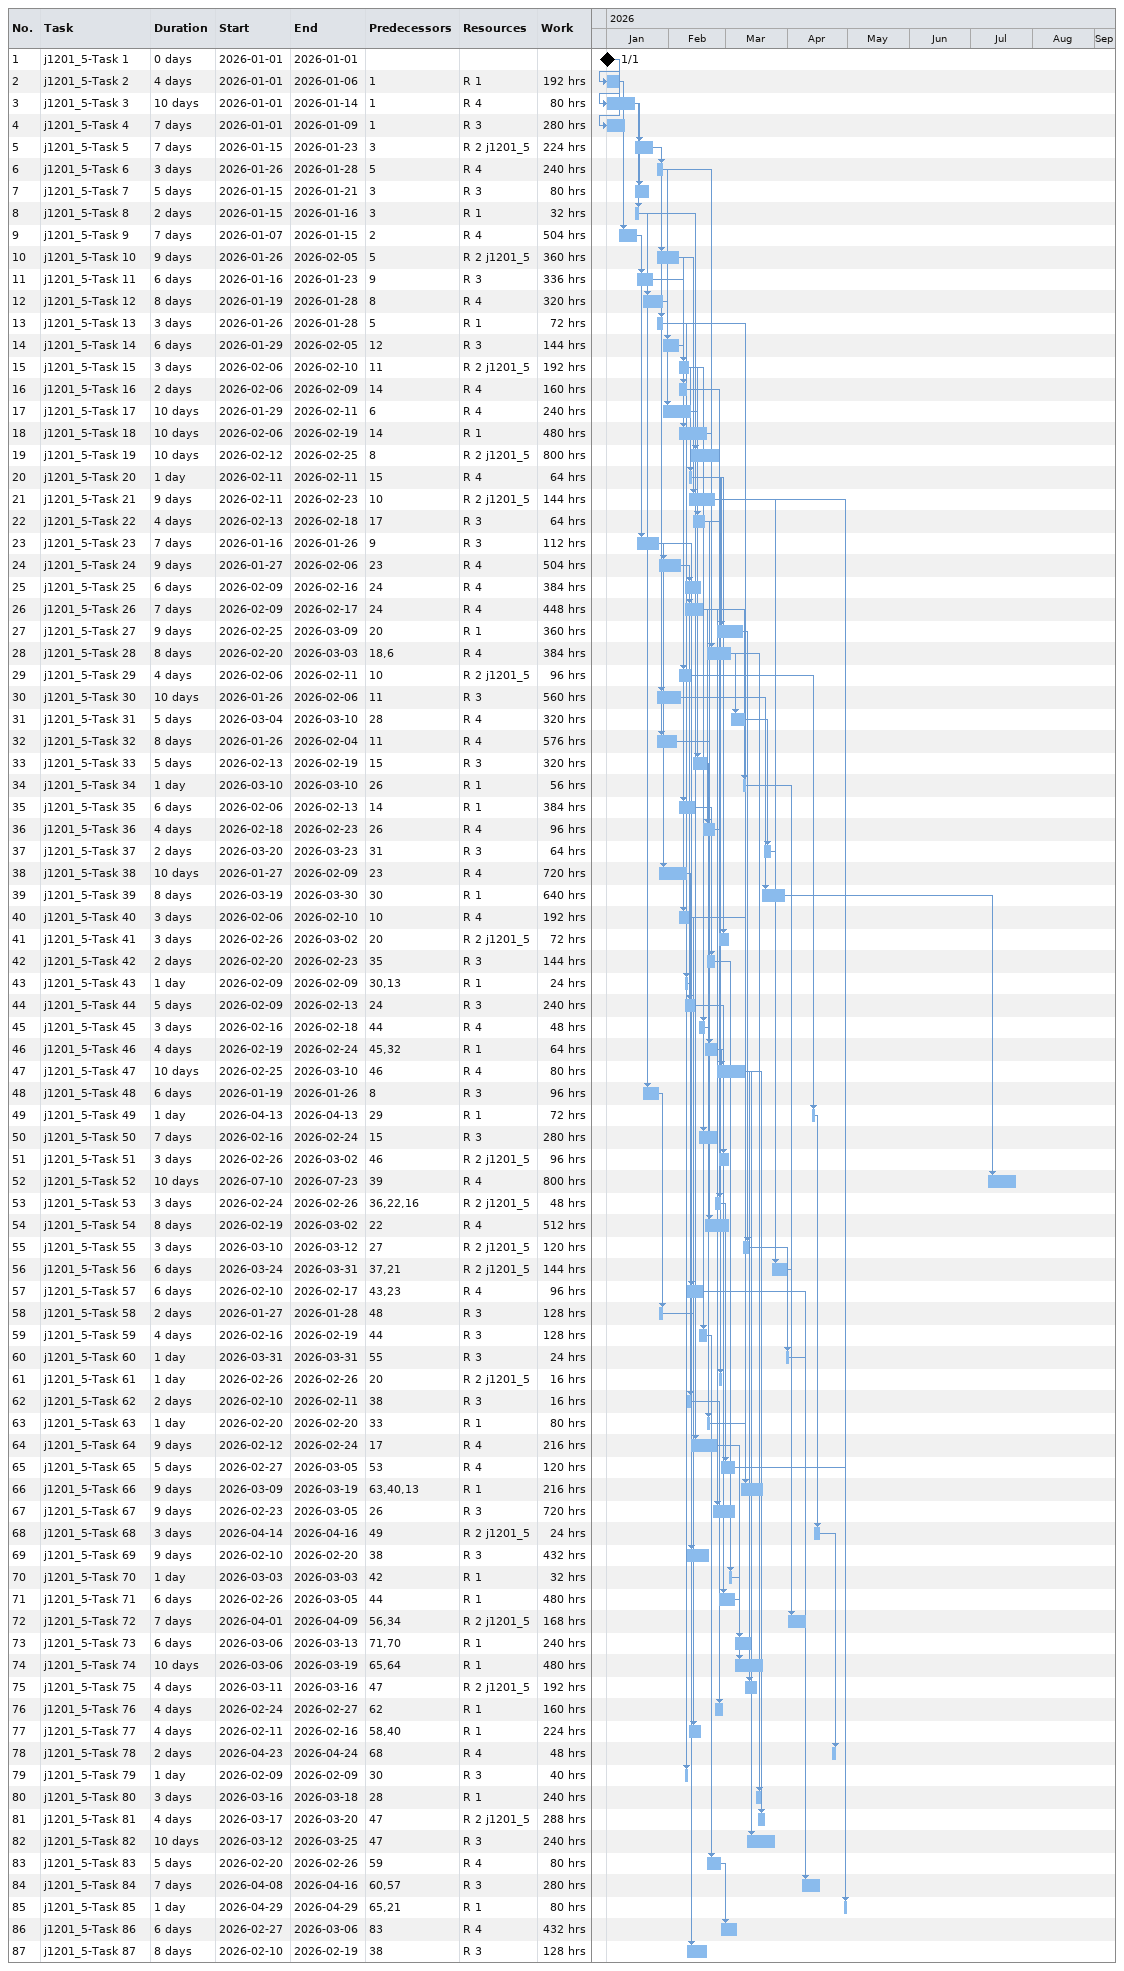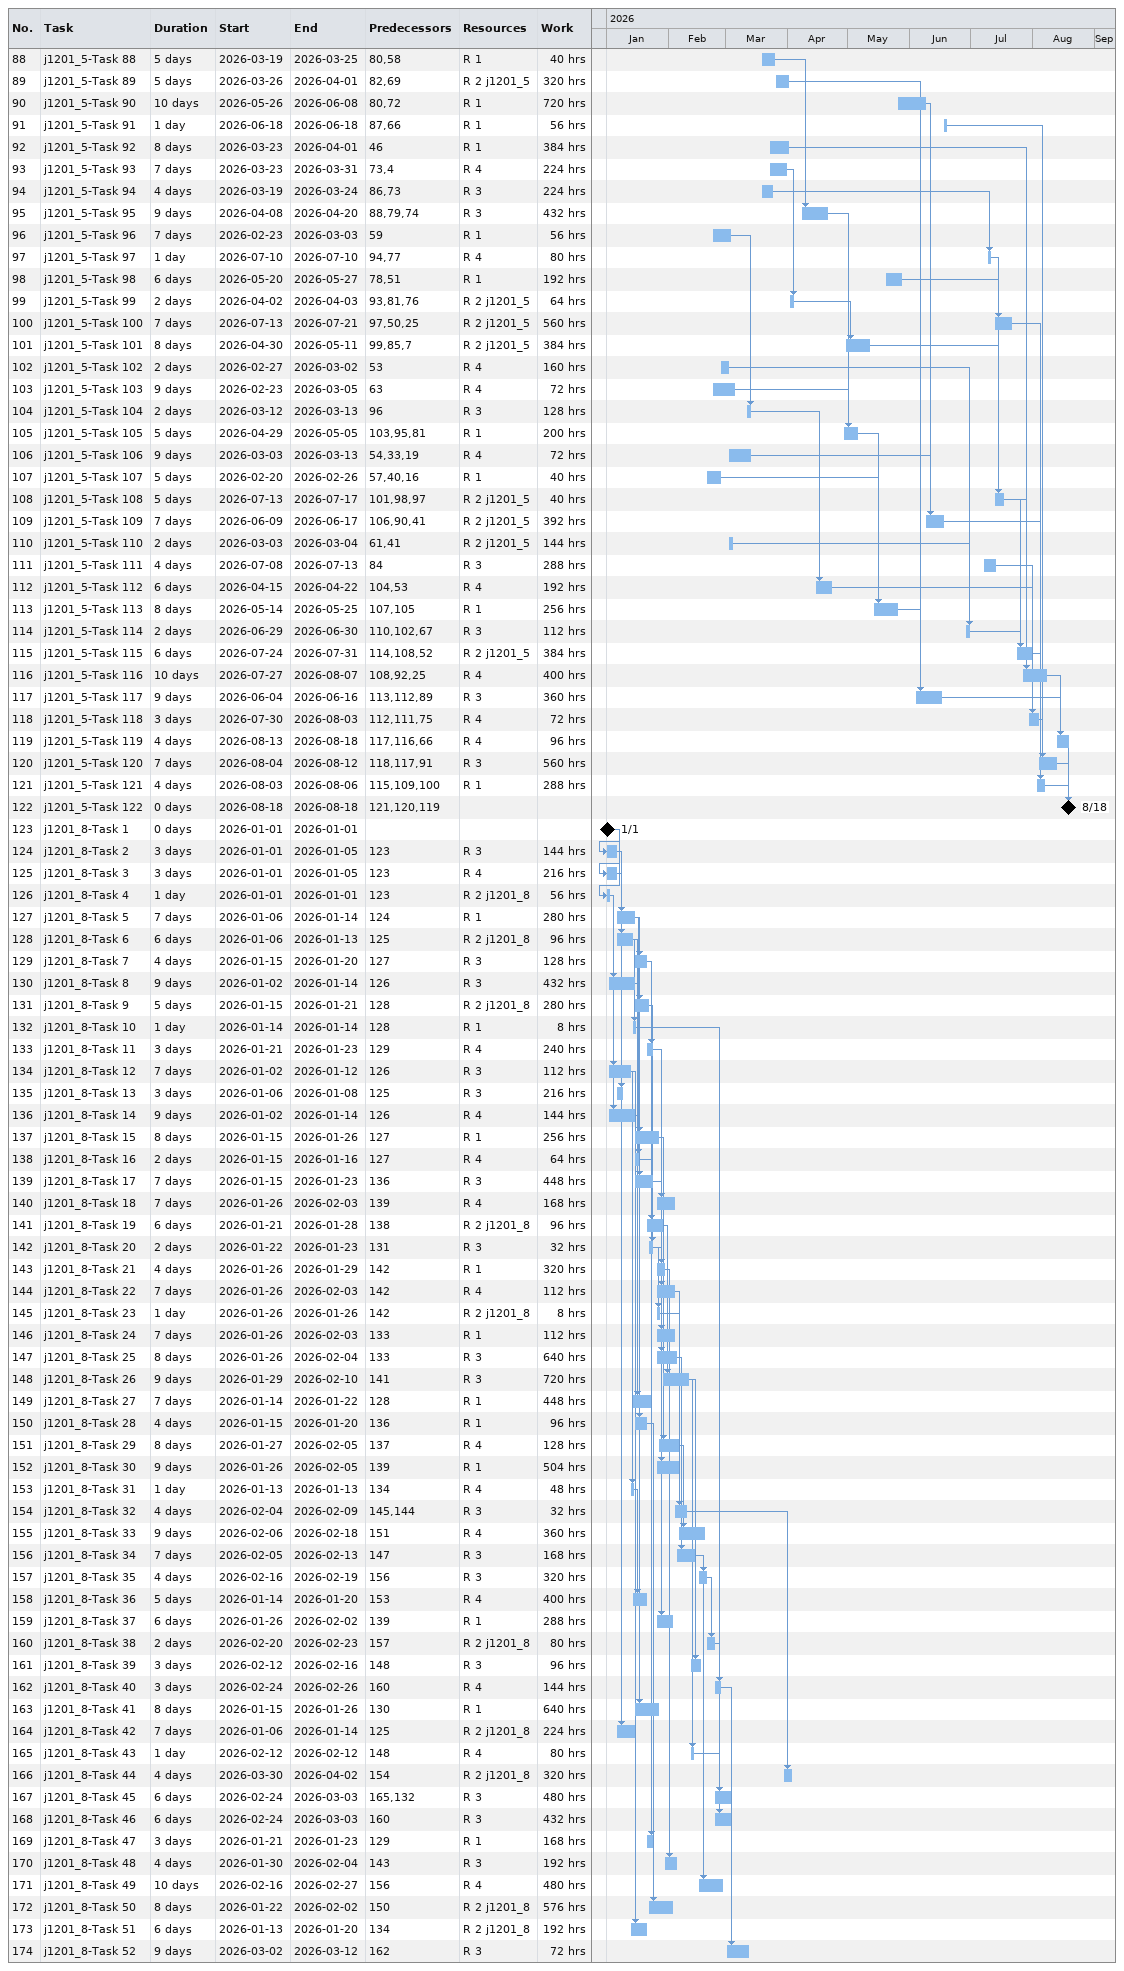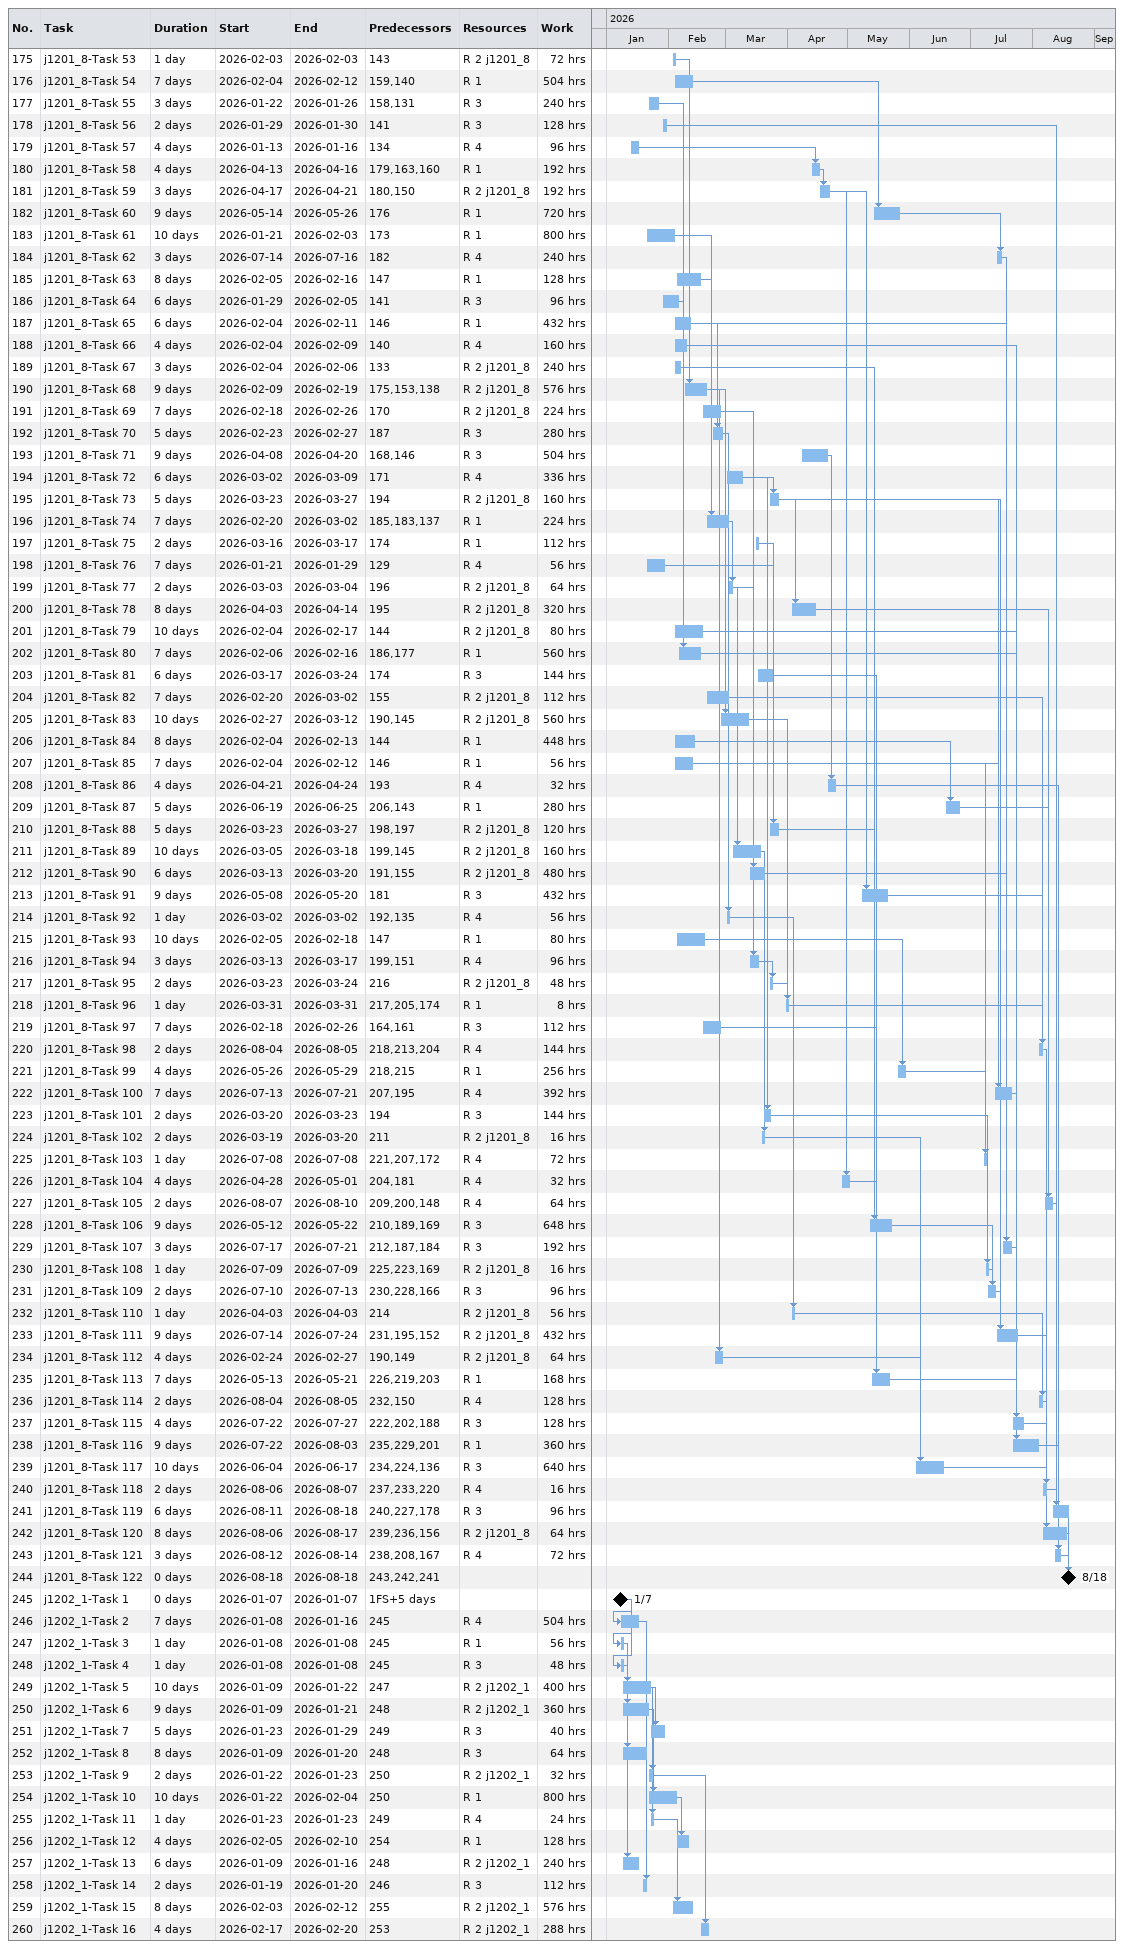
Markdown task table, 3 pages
| ID | Task | Duration | Start | Finish | Predecessors | Resources | Work (h) |
|---|---|---|---|---|---|---|---|
| 1 | j1201_5-Task 1 | 0d | 2026-01-01 | 2026-01-01 |  |  |  |
| 2 | j1201_5-Task 2 | 4d | 2026-01-01 | 2026-01-06 | 1 | R 1 | 192 |
| 3 | j1201_5-Task 3 | 10d | 2026-01-01 | 2026-01-14 | 1 | R 4 | 80 |
| 4 | j1201_5-Task 4 | 7d | 2026-01-01 | 2026-01-09 | 1 | R 3 | 280 |
| 5 | j1201_5-Task 5 | 7d | 2026-01-15 | 2026-01-23 | 3 | R 2 j1201_5 | 224 |
| 6 | j1201_5-Task 6 | 3d | 2026-01-26 | 2026-01-28 | 5 | R 4 | 240 |
| 7 | j1201_5-Task 7 | 5d | 2026-01-15 | 2026-01-21 | 3 | R 3 | 80 |
| 8 | j1201_5-Task 8 | 2d | 2026-01-15 | 2026-01-16 | 3 | R 1 | 32 |
| 9 | j1201_5-Task 9 | 7d | 2026-01-07 | 2026-01-15 | 2 | R 4 | 504 |
| 10 | j1201_5-Task 10 | 9d | 2026-01-26 | 2026-02-05 | 5 | R 2 j1201_5 | 360 |
| 11 | j1201_5-Task 11 | 6d | 2026-01-16 | 2026-01-23 | 9 | R 3 | 336 |
| 12 | j1201_5-Task 12 | 8d | 2026-01-19 | 2026-01-28 | 8 | R 4 | 320 |
| 13 | j1201_5-Task 13 | 3d | 2026-01-26 | 2026-01-28 | 5 | R 1 | 72 |
| 14 | j1201_5-Task 14 | 6d | 2026-01-29 | 2026-02-05 | 12 | R 3 | 144 |
| 15 | j1201_5-Task 15 | 3d | 2026-02-06 | 2026-02-10 | 11 | R 2 j1201_5 | 192 |
| 16 | j1201_5-Task 16 | 2d | 2026-02-06 | 2026-02-09 | 14 | R 4 | 160 |
| 17 | j1201_5-Task 17 | 10d | 2026-01-29 | 2026-02-11 | 6 | R 4 | 240 |
| 18 | j1201_5-Task 18 | 10d | 2026-02-06 | 2026-02-19 | 14 | R 1 | 480 |
| 19 | j1201_5-Task 19 | 10d | 2026-02-12 | 2026-02-25 | 8 | R 2 j1201_5 | 800 |
| 20 | j1201_5-Task 20 | 1d | 2026-02-11 | 2026-02-11 | 15 | R 4 | 64 |
| 21 | j1201_5-Task 21 | 9d | 2026-02-11 | 2026-02-23 | 10 | R 2 j1201_5 | 144 |
| 22 | j1201_5-Task 22 | 4d | 2026-02-13 | 2026-02-18 | 17 | R 3 | 64 |
| 23 | j1201_5-Task 23 | 7d | 2026-01-16 | 2026-01-26 | 9 | R 3 | 112 |
| 24 | j1201_5-Task 24 | 9d | 2026-01-27 | 2026-02-06 | 23 | R 4 | 504 |
| 25 | j1201_5-Task 25 | 6d | 2026-02-09 | 2026-02-16 | 24 | R 4 | 384 |
| 26 | j1201_5-Task 26 | 7d | 2026-02-09 | 2026-02-17 | 24 | R 4 | 448 |
| 27 | j1201_5-Task 27 | 9d | 2026-02-25 | 2026-03-09 | 20 | R 1 | 360 |
| 28 | j1201_5-Task 28 | 8d | 2026-02-20 | 2026-03-03 | 18, 6 | R 4 | 384 |
| 29 | j1201_5-Task 29 | 4d | 2026-02-06 | 2026-02-11 | 10 | R 2 j1201_5 | 96 |
| 30 | j1201_5-Task 30 | 10d | 2026-01-26 | 2026-02-06 | 11 | R 3 | 560 |
| 31 | j1201_5-Task 31 | 5d | 2026-03-04 | 2026-03-10 | 28 | R 4 | 320 |
| 32 | j1201_5-Task 32 | 8d | 2026-01-26 | 2026-02-04 | 11 | R 4 | 576 |
| 33 | j1201_5-Task 33 | 5d | 2026-02-13 | 2026-02-19 | 15 | R 3 | 320 |
| 34 | j1201_5-Task 34 | 1d | 2026-03-10 | 2026-03-10 | 26 | R 1 | 56 |
| 35 | j1201_5-Task 35 | 6d | 2026-02-06 | 2026-02-13 | 14 | R 1 | 384 |
| 36 | j1201_5-Task 36 | 4d | 2026-02-18 | 2026-02-23 | 26 | R 4 | 96 |
| 37 | j1201_5-Task 37 | 2d | 2026-03-20 | 2026-03-23 | 31 | R 3 | 64 |
| 38 | j1201_5-Task 38 | 10d | 2026-01-27 | 2026-02-09 | 23 | R 4 | 720 |
| 39 | j1201_5-Task 39 | 8d | 2026-03-19 | 2026-03-30 | 30 | R 1 | 640 |
| 40 | j1201_5-Task 40 | 3d | 2026-02-06 | 2026-02-10 | 10 | R 4 | 192 |
| 41 | j1201_5-Task 41 | 3d | 2026-02-26 | 2026-03-02 | 20 | R 2 j1201_5 | 72 |
| 42 | j1201_5-Task 42 | 2d | 2026-02-20 | 2026-02-23 | 35 | R 3 | 144 |
| 43 | j1201_5-Task 43 | 1d | 2026-02-09 | 2026-02-09 | 30, 13 | R 1 | 24 |
| 44 | j1201_5-Task 44 | 5d | 2026-02-09 | 2026-02-13 | 24 | R 3 | 240 |
| 45 | j1201_5-Task 45 | 3d | 2026-02-16 | 2026-02-18 | 44 | R 4 | 48 |
| 46 | j1201_5-Task 46 | 4d | 2026-02-19 | 2026-02-24 | 45, 32 | R 1 | 64 |
| 47 | j1201_5-Task 47 | 10d | 2026-02-25 | 2026-03-10 | 46 | R 4 | 80 |
| 48 | j1201_5-Task 48 | 6d | 2026-01-19 | 2026-01-26 | 8 | R 3 | 96 |
| 49 | j1201_5-Task 49 | 1d | 2026-04-13 | 2026-04-13 | 29 | R 1 | 72 |
| 50 | j1201_5-Task 50 | 7d | 2026-02-16 | 2026-02-24 | 15 | R 3 | 280 |
| 51 | j1201_5-Task 51 | 3d | 2026-02-26 | 2026-03-02 | 46 | R 2 j1201_5 | 96 |
| 52 | j1201_5-Task 52 | 10d | 2026-07-10 | 2026-07-23 | 39 | R 4 | 800 |
| 53 | j1201_5-Task 53 | 3d | 2026-02-24 | 2026-02-26 | 36, 22, 16 | R 2 j1201_5 | 48 |
| 54 | j1201_5-Task 54 | 8d | 2026-02-19 | 2026-03-02 | 22 | R 4 | 512 |
| 55 | j1201_5-Task 55 | 3d | 2026-03-10 | 2026-03-12 | 27 | R 2 j1201_5 | 120 |
| 56 | j1201_5-Task 56 | 6d | 2026-03-24 | 2026-03-31 | 37, 21 | R 2 j1201_5 | 144 |
| 57 | j1201_5-Task 57 | 6d | 2026-02-10 | 2026-02-17 | 43, 23 | R 4 | 96 |
| 58 | j1201_5-Task 58 | 2d | 2026-01-27 | 2026-01-28 | 48 | R 3 | 128 |
| 59 | j1201_5-Task 59 | 4d | 2026-02-16 | 2026-02-19 | 44 | R 3 | 128 |
| 60 | j1201_5-Task 60 | 1d | 2026-03-31 | 2026-03-31 | 55 | R 3 | 24 |
| 61 | j1201_5-Task 61 | 1d | 2026-02-26 | 2026-02-26 | 20 | R 2 j1201_5 | 16 |
| 62 | j1201_5-Task 62 | 2d | 2026-02-10 | 2026-02-11 | 38 | R 3 | 16 |
| 63 | j1201_5-Task 63 | 1d | 2026-02-20 | 2026-02-20 | 33 | R 1 | 80 |
| 64 | j1201_5-Task 64 | 9d | 2026-02-12 | 2026-02-24 | 17 | R 4 | 216 |
| 65 | j1201_5-Task 65 | 5d | 2026-02-27 | 2026-03-05 | 53 | R 4 | 120 |
| 66 | j1201_5-Task 66 | 9d | 2026-03-09 | 2026-03-19 | 63, 40, 13 | R 1 | 216 |
| 67 | j1201_5-Task 67 | 9d | 2026-02-23 | 2026-03-05 | 26 | R 3 | 720 |
| 68 | j1201_5-Task 68 | 3d | 2026-04-14 | 2026-04-16 | 49 | R 2 j1201_5 | 24 |
| 69 | j1201_5-Task 69 | 9d | 2026-02-10 | 2026-02-20 | 38 | R 3 | 432 |
| 70 | j1201_5-Task 70 | 1d | 2026-03-03 | 2026-03-03 | 42 | R 1 | 32 |
| 71 | j1201_5-Task 71 | 6d | 2026-02-26 | 2026-03-05 | 44 | R 1 | 480 |
| 72 | j1201_5-Task 72 | 7d | 2026-04-01 | 2026-04-09 | 56, 34 | R 2 j1201_5 | 168 |
| 73 | j1201_5-Task 73 | 6d | 2026-03-06 | 2026-03-13 | 71, 70 | R 1 | 240 |
| 74 | j1201_5-Task 74 | 10d | 2026-03-06 | 2026-03-19 | 65, 64 | R 1 | 480 |
| 75 | j1201_5-Task 75 | 4d | 2026-03-11 | 2026-03-16 | 47 | R 2 j1201_5 | 192 |
| 76 | j1201_5-Task 76 | 4d | 2026-02-24 | 2026-02-27 | 62 | R 1 | 160 |
| 77 | j1201_5-Task 77 | 4d | 2026-02-11 | 2026-02-16 | 58, 40 | R 1 | 224 |
| 78 | j1201_5-Task 78 | 2d | 2026-04-23 | 2026-04-24 | 68 | R 4 | 48 |
| 79 | j1201_5-Task 79 | 1d | 2026-02-09 | 2026-02-09 | 30 | R 3 | 40 |
| 80 | j1201_5-Task 80 | 3d | 2026-03-16 | 2026-03-18 | 28 | R 1 | 240 |
| 81 | j1201_5-Task 81 | 4d | 2026-03-17 | 2026-03-20 | 47 | R 2 j1201_5 | 288 |
| 82 | j1201_5-Task 82 | 10d | 2026-03-12 | 2026-03-25 | 47 | R 3 | 240 |
| 83 | j1201_5-Task 83 | 5d | 2026-02-20 | 2026-02-26 | 59 | R 4 | 80 |
| 84 | j1201_5-Task 84 | 7d | 2026-04-08 | 2026-04-16 | 60, 57 | R 3 | 280 |
| 85 | j1201_5-Task 85 | 1d | 2026-04-29 | 2026-04-29 | 65, 21 | R 1 | 80 |
| 86 | j1201_5-Task 86 | 6d | 2026-02-27 | 2026-03-06 | 83 | R 4 | 432 |
| 87 | j1201_5-Task 87 | 8d | 2026-02-10 | 2026-02-19 | 38 | R 3 | 128 |
| 88 | j1201_5-Task 88 | 5d | 2026-03-19 | 2026-03-25 | 80, 58 | R 1 | 40 |
| 89 | j1201_5-Task 89 | 5d | 2026-03-26 | 2026-04-01 | 82, 69 | R 2 j1201_5 | 320 |
| 90 | j1201_5-Task 90 | 10d | 2026-05-26 | 2026-06-08 | 80, 72 | R 1 | 720 |
| 91 | j1201_5-Task 91 | 1d | 2026-06-18 | 2026-06-18 | 87, 66 | R 1 | 56 |
| 92 | j1201_5-Task 92 | 8d | 2026-03-23 | 2026-04-01 | 46 | R 1 | 384 |
| 93 | j1201_5-Task 93 | 7d | 2026-03-23 | 2026-03-31 | 73, 4 | R 4 | 224 |
| 94 | j1201_5-Task 94 | 4d | 2026-03-19 | 2026-03-24 | 86, 73 | R 3 | 224 |
| 95 | j1201_5-Task 95 | 9d | 2026-04-08 | 2026-04-20 | 88, 79, 74 | R 3 | 432 |
| 96 | j1201_5-Task 96 | 7d | 2026-02-23 | 2026-03-03 | 59 | R 1 | 56 |
| 97 | j1201_5-Task 97 | 1d | 2026-07-10 | 2026-07-10 | 94, 77 | R 4 | 80 |
| 98 | j1201_5-Task 98 | 6d | 2026-05-20 | 2026-05-27 | 78, 51 | R 1 | 192 |
| 99 | j1201_5-Task 99 | 2d | 2026-04-02 | 2026-04-03 | 93, 81, 76 | R 2 j1201_5 | 64 |
| 100 | j1201_5-Task 100 | 7d | 2026-07-13 | 2026-07-21 | 97, 50, 25 | R 2 j1201_5 | 560 |
| 101 | j1201_5-Task 101 | 8d | 2026-04-30 | 2026-05-11 | 99, 85, 7 | R 2 j1201_5 | 384 |
| 102 | j1201_5-Task 102 | 2d | 2026-02-27 | 2026-03-02 | 53 | R 4 | 160 |
| 103 | j1201_5-Task 103 | 9d | 2026-02-23 | 2026-03-05 | 63 | R 4 | 72 |
| 104 | j1201_5-Task 104 | 2d | 2026-03-12 | 2026-03-13 | 96 | R 3 | 128 |
| 105 | j1201_5-Task 105 | 5d | 2026-04-29 | 2026-05-05 | 103, 95, 81 | R 1 | 200 |
| 106 | j1201_5-Task 106 | 9d | 2026-03-03 | 2026-03-13 | 54, 33, 19 | R 4 | 72 |
| 107 | j1201_5-Task 107 | 5d | 2026-02-20 | 2026-02-26 | 57, 40, 16 | R 1 | 40 |
| 108 | j1201_5-Task 108 | 5d | 2026-07-13 | 2026-07-17 | 101, 98, 97 | R 2 j1201_5 | 40 |
| 109 | j1201_5-Task 109 | 7d | 2026-06-09 | 2026-06-17 | 106, 90, 41 | R 2 j1201_5 | 392 |
| 110 | j1201_5-Task 110 | 2d | 2026-03-03 | 2026-03-04 | 61, 41 | R 2 j1201_5 | 144 |
| 111 | j1201_5-Task 111 | 4d | 2026-07-08 | 2026-07-13 | 84 | R 3 | 288 |
| 112 | j1201_5-Task 112 | 6d | 2026-04-15 | 2026-04-22 | 104, 53 | R 4 | 192 |
| 113 | j1201_5-Task 113 | 8d | 2026-05-14 | 2026-05-25 | 107, 105 | R 1 | 256 |
| 114 | j1201_5-Task 114 | 2d | 2026-06-29 | 2026-06-30 | 110, 102, 67 | R 3 | 112 |
| 115 | j1201_5-Task 115 | 6d | 2026-07-24 | 2026-07-31 | 114, 108, 52 | R 2 j1201_5 | 384 |
| 116 | j1201_5-Task 116 | 10d | 2026-07-27 | 2026-08-07 | 108, 92, 25 | R 4 | 400 |
| 117 | j1201_5-Task 117 | 9d | 2026-06-04 | 2026-06-16 | 113, 112, 89 | R 3 | 360 |
| 118 | j1201_5-Task 118 | 3d | 2026-07-30 | 2026-08-03 | 112, 111, 75 | R 4 | 72 |
| 119 | j1201_5-Task 119 | 4d | 2026-08-13 | 2026-08-18 | 117, 116, 66 | R 4 | 96 |
| 120 | j1201_5-Task 120 | 7d | 2026-08-04 | 2026-08-12 | 118, 117, 91 | R 3 | 560 |
| 121 | j1201_5-Task 121 | 4d | 2026-08-03 | 2026-08-06 | 115, 109, 100 | R 1 | 288 |
| 122 | j1201_5-Task 122 | 0d | 2026-08-18 | 2026-08-18 | 121, 120, 119 |  |  |
| 123 | j1201_8-Task 1 | 0d | 2026-01-01 | 2026-01-01 |  |  |  |
| 124 | j1201_8-Task 2 | 3d | 2026-01-01 | 2026-01-05 | 123 | R 3 | 144 |
| 125 | j1201_8-Task 3 | 3d | 2026-01-01 | 2026-01-05 | 123 | R 4 | 216 |
| 126 | j1201_8-Task 4 | 1d | 2026-01-01 | 2026-01-01 | 123 | R 2 j1201_8 | 56 |
| 127 | j1201_8-Task 5 | 7d | 2026-01-06 | 2026-01-14 | 124 | R 1 | 280 |
| 128 | j1201_8-Task 6 | 6d | 2026-01-06 | 2026-01-13 | 125 | R 2 j1201_8 | 96 |
| 129 | j1201_8-Task 7 | 4d | 2026-01-15 | 2026-01-20 | 127 | R 3 | 128 |
| 130 | j1201_8-Task 8 | 9d | 2026-01-02 | 2026-01-14 | 126 | R 3 | 432 |
| 131 | j1201_8-Task 9 | 5d | 2026-01-15 | 2026-01-21 | 128 | R 2 j1201_8 | 280 |
| 132 | j1201_8-Task 10 | 1d | 2026-01-14 | 2026-01-14 | 128 | R 1 | 8 |
| 133 | j1201_8-Task 11 | 3d | 2026-01-21 | 2026-01-23 | 129 | R 4 | 240 |
| 134 | j1201_8-Task 12 | 7d | 2026-01-02 | 2026-01-12 | 126 | R 3 | 112 |
| 135 | j1201_8-Task 13 | 3d | 2026-01-06 | 2026-01-08 | 125 | R 3 | 216 |
| 136 | j1201_8-Task 14 | 9d | 2026-01-02 | 2026-01-14 | 126 | R 4 | 144 |
| 137 | j1201_8-Task 15 | 8d | 2026-01-15 | 2026-01-26 | 127 | R 1 | 256 |
| 138 | j1201_8-Task 16 | 2d | 2026-01-15 | 2026-01-16 | 127 | R 4 | 64 |
| 139 | j1201_8-Task 17 | 7d | 2026-01-15 | 2026-01-23 | 136 | R 3 | 448 |
| 140 | j1201_8-Task 18 | 7d | 2026-01-26 | 2026-02-03 | 139 | R 4 | 168 |
| 141 | j1201_8-Task 19 | 6d | 2026-01-21 | 2026-01-28 | 138 | R 2 j1201_8 | 96 |
| 142 | j1201_8-Task 20 | 2d | 2026-01-22 | 2026-01-23 | 131 | R 3 | 32 |
| 143 | j1201_8-Task 21 | 4d | 2026-01-26 | 2026-01-29 | 142 | R 1 | 320 |
| 144 | j1201_8-Task 22 | 7d | 2026-01-26 | 2026-02-03 | 142 | R 4 | 112 |
| 145 | j1201_8-Task 23 | 1d | 2026-01-26 | 2026-01-26 | 142 | R 2 j1201_8 | 8 |
| 146 | j1201_8-Task 24 | 7d | 2026-01-26 | 2026-02-03 | 133 | R 1 | 112 |
| 147 | j1201_8-Task 25 | 8d | 2026-01-26 | 2026-02-04 | 133 | R 3 | 640 |
| 148 | j1201_8-Task 26 | 9d | 2026-01-29 | 2026-02-10 | 141 | R 3 | 720 |
| 149 | j1201_8-Task 27 | 7d | 2026-01-14 | 2026-01-22 | 128 | R 1 | 448 |
| 150 | j1201_8-Task 28 | 4d | 2026-01-15 | 2026-01-20 | 136 | R 1 | 96 |
| 151 | j1201_8-Task 29 | 8d | 2026-01-27 | 2026-02-05 | 137 | R 4 | 128 |
| 152 | j1201_8-Task 30 | 9d | 2026-01-26 | 2026-02-05 | 139 | R 1 | 504 |
| 153 | j1201_8-Task 31 | 1d | 2026-01-13 | 2026-01-13 | 134 | R 4 | 48 |
| 154 | j1201_8-Task 32 | 4d | 2026-02-04 | 2026-02-09 | 145, 144 | R 3 | 32 |
| 155 | j1201_8-Task 33 | 9d | 2026-02-06 | 2026-02-18 | 151 | R 4 | 360 |
| 156 | j1201_8-Task 34 | 7d | 2026-02-05 | 2026-02-13 | 147 | R 3 | 168 |
| 157 | j1201_8-Task 35 | 4d | 2026-02-16 | 2026-02-19 | 156 | R 3 | 320 |
| 158 | j1201_8-Task 36 | 5d | 2026-01-14 | 2026-01-20 | 153 | R 4 | 400 |
| 159 | j1201_8-Task 37 | 6d | 2026-01-26 | 2026-02-02 | 139 | R 1 | 288 |
| 160 | j1201_8-Task 38 | 2d | 2026-02-20 | 2026-02-23 | 157 | R 2 j1201_8 | 80 |
| 161 | j1201_8-Task 39 | 3d | 2026-02-12 | 2026-02-16 | 148 | R 3 | 96 |
| 162 | j1201_8-Task 40 | 3d | 2026-02-24 | 2026-02-26 | 160 | R 4 | 144 |
| 163 | j1201_8-Task 41 | 8d | 2026-01-15 | 2026-01-26 | 130 | R 1 | 640 |
| 164 | j1201_8-Task 42 | 7d | 2026-01-06 | 2026-01-14 | 125 | R 2 j1201_8 | 224 |
| 165 | j1201_8-Task 43 | 1d | 2026-02-12 | 2026-02-12 | 148 | R 4 | 80 |
| 166 | j1201_8-Task 44 | 4d | 2026-03-30 | 2026-04-02 | 154 | R 2 j1201_8 | 320 |
| 167 | j1201_8-Task 45 | 6d | 2026-02-24 | 2026-03-03 | 165, 132 | R 3 | 480 |
| 168 | j1201_8-Task 46 | 6d | 2026-02-24 | 2026-03-03 | 160 | R 3 | 432 |
| 169 | j1201_8-Task 47 | 3d | 2026-01-21 | 2026-01-23 | 129 | R 1 | 168 |
| 170 | j1201_8-Task 48 | 4d | 2026-01-30 | 2026-02-04 | 143 | R 3 | 192 |
| 171 | j1201_8-Task 49 | 10d | 2026-02-16 | 2026-02-27 | 156 | R 4 | 480 |
| 172 | j1201_8-Task 50 | 8d | 2026-01-22 | 2026-02-02 | 150 | R 2 j1201_8 | 576 |
| 173 | j1201_8-Task 51 | 6d | 2026-01-13 | 2026-01-20 | 134 | R 2 j1201_8 | 192 |
| 174 | j1201_8-Task 52 | 9d | 2026-03-02 | 2026-03-12 | 162 | R 3 | 72 |
| 175 | j1201_8-Task 53 | 1d | 2026-02-03 | 2026-02-03 | 143 | R 2 j1201_8 | 72 |
| 176 | j1201_8-Task 54 | 7d | 2026-02-04 | 2026-02-12 | 159, 140 | R 1 | 504 |
| 177 | j1201_8-Task 55 | 3d | 2026-01-22 | 2026-01-26 | 158, 131 | R 3 | 240 |
| 178 | j1201_8-Task 56 | 2d | 2026-01-29 | 2026-01-30 | 141 | R 3 | 128 |
| 179 | j1201_8-Task 57 | 4d | 2026-01-13 | 2026-01-16 | 134 | R 4 | 96 |
| 180 | j1201_8-Task 58 | 4d | 2026-04-13 | 2026-04-16 | 179, 163, 160 | R 1 | 192 |
| 181 | j1201_8-Task 59 | 3d | 2026-04-17 | 2026-04-21 | 180, 150 | R 2 j1201_8 | 192 |
| 182 | j1201_8-Task 60 | 9d | 2026-05-14 | 2026-05-26 | 176 | R 1 | 720 |
| 183 | j1201_8-Task 61 | 10d | 2026-01-21 | 2026-02-03 | 173 | R 1 | 800 |
| 184 | j1201_8-Task 62 | 3d | 2026-07-14 | 2026-07-16 | 182 | R 4 | 240 |
| 185 | j1201_8-Task 63 | 8d | 2026-02-05 | 2026-02-16 | 147 | R 1 | 128 |
| 186 | j1201_8-Task 64 | 6d | 2026-01-29 | 2026-02-05 | 141 | R 3 | 96 |
| 187 | j1201_8-Task 65 | 6d | 2026-02-04 | 2026-02-11 | 146 | R 1 | 432 |
| 188 | j1201_8-Task 66 | 4d | 2026-02-04 | 2026-02-09 | 140 | R 4 | 160 |
| 189 | j1201_8-Task 67 | 3d | 2026-02-04 | 2026-02-06 | 133 | R 2 j1201_8 | 240 |
| 190 | j1201_8-Task 68 | 9d | 2026-02-09 | 2026-02-19 | 175, 153, 138 | R 2 j1201_8 | 576 |
| 191 | j1201_8-Task 69 | 7d | 2026-02-18 | 2026-02-26 | 170 | R 2 j1201_8 | 224 |
| 192 | j1201_8-Task 70 | 5d | 2026-02-23 | 2026-02-27 | 187 | R 3 | 280 |
| 193 | j1201_8-Task 71 | 9d | 2026-04-08 | 2026-04-20 | 168, 146 | R 3 | 504 |
| 194 | j1201_8-Task 72 | 6d | 2026-03-02 | 2026-03-09 | 171 | R 4 | 336 |
| 195 | j1201_8-Task 73 | 5d | 2026-03-23 | 2026-03-27 | 194 | R 2 j1201_8 | 160 |
| 196 | j1201_8-Task 74 | 7d | 2026-02-20 | 2026-03-02 | 185, 183, 137 | R 1 | 224 |
| 197 | j1201_8-Task 75 | 2d | 2026-03-16 | 2026-03-17 | 174 | R 1 | 112 |
| 198 | j1201_8-Task 76 | 7d | 2026-01-21 | 2026-01-29 | 129 | R 4 | 56 |
| 199 | j1201_8-Task 77 | 2d | 2026-03-03 | 2026-03-04 | 196 | R 2 j1201_8 | 64 |
| 200 | j1201_8-Task 78 | 8d | 2026-04-03 | 2026-04-14 | 195 | R 2 j1201_8 | 320 |
| 201 | j1201_8-Task 79 | 10d | 2026-02-04 | 2026-02-17 | 144 | R 2 j1201_8 | 80 |
| 202 | j1201_8-Task 80 | 7d | 2026-02-06 | 2026-02-16 | 186, 177 | R 1 | 560 |
| 203 | j1201_8-Task 81 | 6d | 2026-03-17 | 2026-03-24 | 174 | R 3 | 144 |
| 204 | j1201_8-Task 82 | 7d | 2026-02-20 | 2026-03-02 | 155 | R 2 j1201_8 | 112 |
| 205 | j1201_8-Task 83 | 10d | 2026-02-27 | 2026-03-12 | 190, 145 | R 2 j1201_8 | 560 |
| 206 | j1201_8-Task 84 | 8d | 2026-02-04 | 2026-02-13 | 144 | R 1 | 448 |
| 207 | j1201_8-Task 85 | 7d | 2026-02-04 | 2026-02-12 | 146 | R 1 | 56 |
| 208 | j1201_8-Task 86 | 4d | 2026-04-21 | 2026-04-24 | 193 | R 4 | 32 |
| 209 | j1201_8-Task 87 | 5d | 2026-06-19 | 2026-06-25 | 206, 143 | R 1 | 280 |
| 210 | j1201_8-Task 88 | 5d | 2026-03-23 | 2026-03-27 | 198, 197 | R 2 j1201_8 | 120 |
| 211 | j1201_8-Task 89 | 10d | 2026-03-05 | 2026-03-18 | 199, 145 | R 2 j1201_8 | 160 |
| 212 | j1201_8-Task 90 | 6d | 2026-03-13 | 2026-03-20 | 191, 155 | R 2 j1201_8 | 480 |
| 213 | j1201_8-Task 91 | 9d | 2026-05-08 | 2026-05-20 | 181 | R 3 | 432 |
| 214 | j1201_8-Task 92 | 1d | 2026-03-02 | 2026-03-02 | 192, 135 | R 4 | 56 |
| 215 | j1201_8-Task 93 | 10d | 2026-02-05 | 2026-02-18 | 147 | R 1 | 80 |
| 216 | j1201_8-Task 94 | 3d | 2026-03-13 | 2026-03-17 | 199, 151 | R 4 | 96 |
| 217 | j1201_8-Task 95 | 2d | 2026-03-23 | 2026-03-24 | 216 | R 2 j1201_8 | 48 |
| 218 | j1201_8-Task 96 | 1d | 2026-03-31 | 2026-03-31 | 217, 205, 174 | R 1 | 8 |
| 219 | j1201_8-Task 97 | 7d | 2026-02-18 | 2026-02-26 | 164, 161 | R 3 | 112 |
| 220 | j1201_8-Task 98 | 2d | 2026-08-04 | 2026-08-05 | 218, 213, 204 | R 4 | 144 |
| 221 | j1201_8-Task 99 | 4d | 2026-05-26 | 2026-05-29 | 218, 215 | R 1 | 256 |
| 222 | j1201_8-Task 100 | 7d | 2026-07-13 | 2026-07-21 | 207, 195 | R 4 | 392 |
| 223 | j1201_8-Task 101 | 2d | 2026-03-20 | 2026-03-23 | 194 | R 3 | 144 |
| 224 | j1201_8-Task 102 | 2d | 2026-03-19 | 2026-03-20 | 211 | R 2 j1201_8 | 16 |
| 225 | j1201_8-Task 103 | 1d | 2026-07-08 | 2026-07-08 | 221, 207, 172 | R 4 | 72 |
| 226 | j1201_8-Task 104 | 4d | 2026-04-28 | 2026-05-01 | 204, 181 | R 4 | 32 |
| 227 | j1201_8-Task 105 | 2d | 2026-08-07 | 2026-08-10 | 209, 200, 148 | R 4 | 64 |
| 228 | j1201_8-Task 106 | 9d | 2026-05-12 | 2026-05-22 | 210, 189, 169 | R 3 | 648 |
| 229 | j1201_8-Task 107 | 3d | 2026-07-17 | 2026-07-21 | 212, 187, 184 | R 3 | 192 |
| 230 | j1201_8-Task 108 | 1d | 2026-07-09 | 2026-07-09 | 225, 223, 169 | R 2 j1201_8 | 16 |
| 231 | j1201_8-Task 109 | 2d | 2026-07-10 | 2026-07-13 | 230, 228, 166 | R 3 | 96 |
| 232 | j1201_8-Task 110 | 1d | 2026-04-03 | 2026-04-03 | 214 | R 2 j1201_8 | 56 |
| 233 | j1201_8-Task 111 | 9d | 2026-07-14 | 2026-07-24 | 231, 195, 152 | R 2 j1201_8 | 432 |
| 234 | j1201_8-Task 112 | 4d | 2026-02-24 | 2026-02-27 | 190, 149 | R 2 j1201_8 | 64 |
| 235 | j1201_8-Task 113 | 7d | 2026-05-13 | 2026-05-21 | 226, 219, 203 | R 1 | 168 |
| 236 | j1201_8-Task 114 | 2d | 2026-08-04 | 2026-08-05 | 232, 150 | R 4 | 128 |
| 237 | j1201_8-Task 115 | 4d | 2026-07-22 | 2026-07-27 | 222, 202, 188 | R 3 | 128 |
| 238 | j1201_8-Task 116 | 9d | 2026-07-22 | 2026-08-03 | 235, 229, 201 | R 1 | 360 |
| 239 | j1201_8-Task 117 | 10d | 2026-06-04 | 2026-06-17 | 234, 224, 136 | R 3 | 640 |
| 240 | j1201_8-Task 118 | 2d | 2026-08-06 | 2026-08-07 | 237, 233, 220 | R 4 | 16 |
| 241 | j1201_8-Task 119 | 6d | 2026-08-11 | 2026-08-18 | 240, 227, 178 | R 3 | 96 |
| 242 | j1201_8-Task 120 | 8d | 2026-08-06 | 2026-08-17 | 239, 236, 156 | R 2 j1201_8 | 64 |
| 243 | j1201_8-Task 121 | 3d | 2026-08-12 | 2026-08-14 | 238, 208, 167 | R 4 | 72 |
| 244 | j1201_8-Task 122 | 0d | 2026-08-18 | 2026-08-18 | 243, 242, 241 |  |  |
| 245 | j1202_1-Task 1 | 0d | 2026-01-07 | 2026-01-07 | 1FS+5d |  |  |
| 246 | j1202_1-Task 2 | 7d | 2026-01-08 | 2026-01-16 | 245 | R 4 | 504 |
| 247 | j1202_1-Task 3 | 1d | 2026-01-08 | 2026-01-08 | 245 | R 1 | 56 |
| 248 | j1202_1-Task 4 | 1d | 2026-01-08 | 2026-01-08 | 245 | R 3 | 48 |
| 249 | j1202_1-Task 5 | 10d | 2026-01-09 | 2026-01-22 | 247 | R 2 j1202_1 | 400 |
| 250 | j1202_1-Task 6 | 9d | 2026-01-09 | 2026-01-21 | 248 | R 2 j1202_1 | 360 |
| 251 | j1202_1-Task 7 | 5d | 2026-01-23 | 2026-01-29 | 249 | R 3 | 40 |
| 252 | j1202_1-Task 8 | 8d | 2026-01-09 | 2026-01-20 | 248 | R 3 | 64 |
| 253 | j1202_1-Task 9 | 2d | 2026-01-22 | 2026-01-23 | 250 | R 2 j1202_1 | 32 |
| 254 | j1202_1-Task 10 | 10d | 2026-01-22 | 2026-02-04 | 250 | R 1 | 800 |
| 255 | j1202_1-Task 11 | 1d | 2026-01-23 | 2026-01-23 | 249 | R 4 | 24 |
| 256 | j1202_1-Task 12 | 4d | 2026-02-05 | 2026-02-10 | 254 | R 1 | 128 |
| 257 | j1202_1-Task 13 | 6d | 2026-01-09 | 2026-01-16 | 248 | R 2 j1202_1 | 240 |
| 258 | j1202_1-Task 14 | 2d | 2026-01-19 | 2026-01-20 | 246 | R 3 | 112 |
| 259 | j1202_1-Task 15 | 8d | 2026-02-03 | 2026-02-12 | 255 | R 2 j1202_1 | 576 |
| 260 | j1202_1-Task 16 | 4d | 2026-02-17 | 2026-02-20 | 253 | R 2 j1202_1 | 288 |
